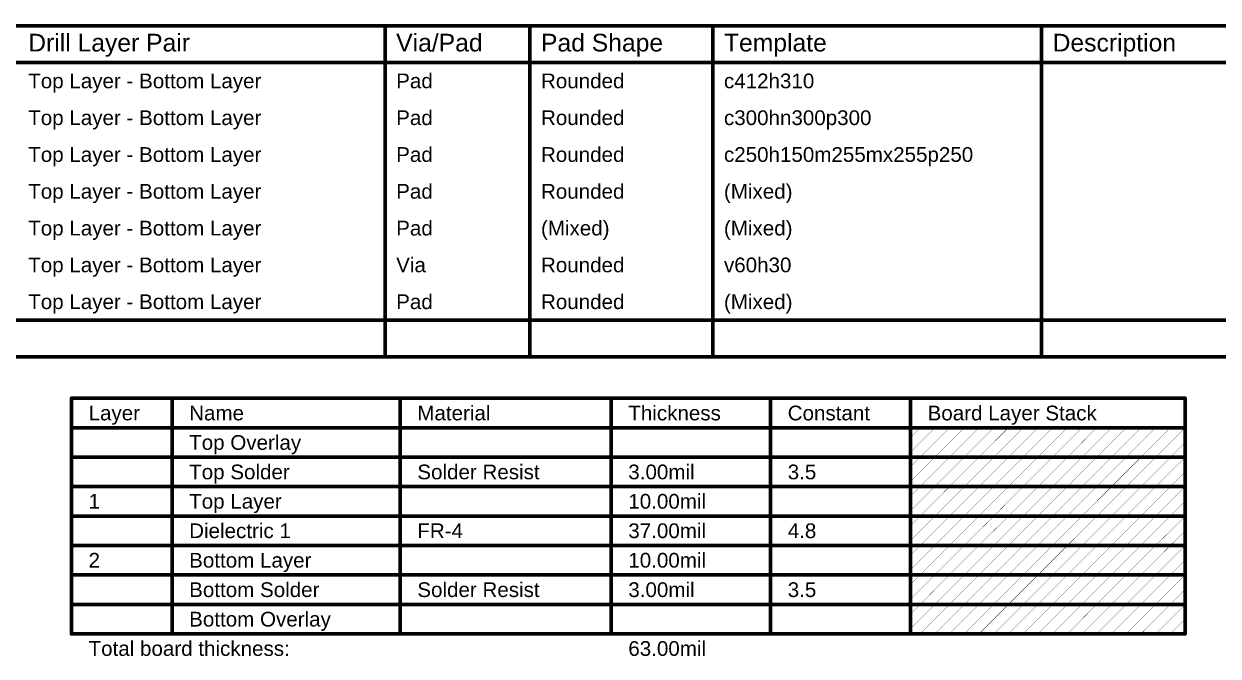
# Model space of a CAD drawing. Header units: inches. Extents: x -4 to 338, y -3 to 155.
# Drawn here: x 85 to 208.6, y 89.2 to 154.7 of the extents above; entities that cross this region are included whole.
import ezdxf

# ---------------------------------------------------------------- set-up
doc = ezdxf.new("R2010")
doc.units = ezdxf.units.IN
doc.layers.add('Drill Drawing', color=1, linetype='Continuous')
doc.layers.add('Fabrication', color=76, linetype='Continuous')
doc.styles.add('Arial', font='', dxfattribs={"height": 0.2})
doc.styles.get('Arial').set_extended_font_data('Arial')

msp = doc.modelspace()

# ---------------------------------------------------------------- linework, layer by layer
at = {"layer": 'Drill Drawing', "const_width": 0.381}
for points in [[(-3.85, 154.5), (337.38, 154.5)], [(122.38, 120.21), (122.38, 154.5)], [(137.36, 120.21), (137.36, 154.5)], [(156.31, 120.21), (156.31, 154.5)], [(190.33, 120.21), (190.33, 154.5)], [(-3.85, 150.69), (337.38, 150.69)], [(-3.85, 124.02), (337.38, 124.02)], [(-3.85, 120.21), (337.38, 120.21)]]:
    msp.add_lwpolyline(points, dxfattribs=at)
at = {"layer": 'Drill Drawing', "const_width": 0.191}
for points in [[(122.29, 154.5, 1), (122.48, 154.5, 1)], [(137.27, 154.5, 1), (137.46, 154.5, 1)], [(156.21, 154.5, 1), (156.4, 154.5, 1)], [(190.24, 154.5, 1), (190.43, 154.5, 1)], [(122.29, 120.21, 1), (122.48, 120.21, 1)], [(137.27, 120.21, 1), (137.46, 120.21, 1)], [(156.21, 120.21, 1), (156.4, 120.21, 1)], [(190.24, 120.21, 1), (190.43, 120.21, 1)]]:
    msp.add_lwpolyline(points, format="xyb", close=True, dxfattribs=at)
at = {"layer": 'Fabrication'}
for points, const_width in [([(89.9, 115.93), (205.19, 115.93)], 0.381), ([(89.9, 91.54), (89.9, 115.93)], 0.381), ([(100.32, 91.54), (100.32, 115.93)], 0.381), ([(123.93, 91.54), (123.93, 115.93)], 0.381), ([(145.77, 91.54), (145.77, 115.93)], 0.381), ([(162.27, 91.54), (162.27, 115.93)], 0.381), ([(176.75, 91.54), (176.75, 115.93)], 0.381), ([(205.19, 91.54), (205.19, 115.93)], 0.381), ([(89.9, 112.88), (205.19, 112.88)], 0.381), ([(176.75, 110.35), (179.28, 112.88)], 0.0254), ([(176.75, 111.87), (177.76, 112.88)], 0.0254), ([(177.76, 109.83), (180.8, 112.88)], 0.0254), ([(179.28, 109.83), (182.33, 112.88)], 0.0254), ([(180.8, 109.83), (183.85, 112.88)], 0.0254), ([(182.33, 109.83), (185.38, 112.88)], 0.0254), ([(183.85, 109.83), (186.9, 112.88)], 0.0254), ([(185.38, 109.83), (188.42, 112.88)], 0.0254), ([(186.9, 109.83), (189.95, 112.88)], 0.0254), ([(188.42, 109.83), (191.47, 112.88)], 0.0254), ([(189.95, 109.83), (193, 112.88)], 0.0254), ([(191.47, 109.83), (194.52, 112.88)], 0.0254), ([(193, 109.83), (196.04, 112.88)], 0.0254), ([(194.52, 109.83), (197.57, 112.88)], 0.0254), ([(196.04, 109.83), (199.09, 112.88)], 0.0254), ([(197.57, 109.83), (200.62, 112.88)], 0.0254), ([(199.09, 109.83), (202.14, 112.88)], 0.0254), ([(200.62, 109.83), (203.66, 112.88)], 0.0254), ([(202.14, 109.83), (205.19, 112.88)], 0.0254), ([(203.66, 109.83), (205.19, 111.35)], 0.0254), ([(89.9, 109.83), (100.32, 109.83)], 0.381), ([(100.32, 109.83), (123.93, 109.83)], 0.381), ([(123.93, 109.83), (145.77, 109.83)], 0.381), ([(145.77, 109.83), (162.27, 109.83)], 0.381), ([(162.27, 109.83), (176.75, 109.83)], 0.381), ([(176.75, 109.83), (205.19, 109.83)], 0.381), ([(176.75, 107.3), (179.28, 109.83)], 0.0254), ([(176.75, 108.82), (177.76, 109.83)], 0.0254), ([(177.76, 106.78), (180.8, 109.83)], 0.0254), ([(179.28, 106.78), (182.33, 109.83)], 0.0254), ([(180.8, 106.78), (183.85, 109.83)], 0.0254), ([(182.33, 106.78), (185.38, 109.83)], 0.0254), ([(183.85, 106.78), (186.9, 109.83)], 0.0254), ([(185.38, 106.78), (188.42, 109.83)], 0.0254), ([(186.9, 106.78), (189.95, 109.83)], 0.0254), ([(188.42, 106.78), (191.47, 109.83)], 0.0254), ([(189.95, 106.78), (193, 109.83)], 0.0254), ([(191.47, 106.78), (194.52, 109.83)], 0.0254), ([(193, 106.78), (196.04, 109.83)], 0.0254), ([(194.52, 106.78), (197.57, 109.83)], 0.0254), ([(196.04, 106.78), (199.09, 109.83)], 0.0254), ([(197.57, 106.78), (200.62, 109.83)], 0.0254), ([(199.09, 106.78), (202.14, 109.83)], 0.0254), ([(200.62, 106.78), (203.66, 109.83)], 0.0254), ([(202.14, 106.78), (205.19, 109.83)], 0.0254), ([(203.66, 106.78), (205.19, 108.31)], 0.0254), ([(89.9, 106.78), (100.32, 106.78)], 0.381), ([(100.32, 106.78), (123.93, 106.78)], 0.381), ([(123.93, 106.78), (145.77, 106.78)], 0.381), ([(145.77, 106.78), (162.27, 106.78)], 0.381), ([(162.27, 106.78), (176.75, 106.78)], 0.381), ([(176.75, 106.78), (205.19, 106.78)], 0.381), ([(176.75, 104.25), (179.28, 106.78)], 0.0254), ([(176.75, 105.77), (177.76, 106.78)], 0.0254), ([(177.76, 103.73), (180.8, 106.78)], 0.0254), ([(179.28, 103.73), (182.33, 106.78)], 0.0254), ([(180.8, 103.73), (183.85, 106.78)], 0.0254), ([(182.33, 103.73), (185.38, 106.78)], 0.0254), ([(183.85, 103.73), (186.9, 106.78)], 0.0254), ([(185.38, 103.73), (188.42, 106.78)], 0.0254), ([(186.9, 103.73), (189.95, 106.78)], 0.0254), ([(188.42, 103.73), (191.47, 106.78)], 0.0254), ([(189.95, 103.73), (193, 106.78)], 0.0254), ([(191.47, 103.73), (194.52, 106.78)], 0.0254), ([(193, 103.73), (196.04, 106.78)], 0.0254), ([(194.52, 103.73), (197.57, 106.78)], 0.0254), ([(196.04, 103.73), (199.09, 106.78)], 0.0254), ([(197.57, 103.73), (200.62, 106.78)], 0.0254), ([(199.09, 103.73), (202.14, 106.78)], 0.0254), ([(200.62, 103.73), (203.66, 106.78)], 0.0254), ([(202.14, 103.73), (205.19, 106.78)], 0.0254), ([(203.66, 103.73), (205.19, 105.26)], 0.0254), ([(89.9, 103.73), (100.32, 103.73)], 0.381), ([(100.32, 103.73), (123.93, 103.73)], 0.381), ([(123.93, 103.73), (145.77, 103.73)], 0.381), ([(145.77, 103.73), (162.27, 103.73)], 0.381), ([(162.27, 103.73), (176.75, 103.73)], 0.381), ([(176.75, 103.73), (205.19, 103.73)], 0.381), ([(176.75, 101.2), (179.28, 103.73)], 0.0254), ([(176.75, 102.73), (177.76, 103.73)], 0.0254), ([(177.76, 100.69), (180.8, 103.73)], 0.0254), ([(179.28, 100.69), (182.33, 103.73)], 0.0254), ([(180.8, 100.69), (183.85, 103.73)], 0.0254), ([(182.33, 100.69), (185.38, 103.73)], 0.0254), ([(183.85, 100.69), (186.9, 103.73)], 0.0254), ([(185.38, 100.69), (188.42, 103.73)], 0.0254), ([(186.9, 100.69), (189.95, 103.73)], 0.0254), ([(188.42, 100.69), (191.47, 103.73)], 0.0254), ([(189.95, 100.69), (193, 103.73)], 0.0254), ([(191.47, 100.69), (194.52, 103.73)], 0.0254), ([(193, 100.69), (196.04, 103.73)], 0.0254), ([(194.52, 100.69), (197.57, 103.73)], 0.0254), ([(196.04, 100.69), (199.09, 103.73)], 0.0254), ([(197.57, 100.69), (200.62, 103.73)], 0.0254), ([(199.09, 100.69), (202.14, 103.73)], 0.0254), ([(200.62, 100.69), (203.66, 103.73)], 0.0254), ([(202.14, 100.69), (205.19, 103.73)], 0.0254), ([(203.66, 100.69), (205.19, 102.21)], 0.0254), ([(89.9, 100.69), (100.32, 100.69)], 0.381), ([(100.32, 100.69), (123.93, 100.69)], 0.381), ([(123.93, 100.69), (145.77, 100.69)], 0.381), ([(145.77, 100.69), (162.27, 100.69)], 0.381), ([(162.27, 100.69), (176.75, 100.69)], 0.381), ([(176.75, 100.69), (205.19, 100.69)], 0.381), ([(176.75, 98.15), (179.28, 100.69)], 0.0254), ([(176.75, 99.68), (177.76, 100.69)], 0.0254), ([(177.76, 97.64), (180.8, 100.69)], 0.0254), ([(179.28, 97.64), (182.33, 100.69)], 0.0254), ([(180.8, 97.64), (183.85, 100.69)], 0.0254), ([(182.33, 97.64), (185.38, 100.69)], 0.0254), ([(183.85, 97.64), (186.9, 100.69)], 0.0254), ([(185.38, 97.64), (188.42, 100.69)], 0.0254), ([(186.9, 97.64), (189.95, 100.69)], 0.0254), ([(188.42, 97.64), (191.47, 100.69)], 0.0254), ([(189.95, 97.64), (193, 100.69)], 0.0254), ([(191.47, 97.64), (194.52, 100.69)], 0.0254), ([(193, 97.64), (196.04, 100.69)], 0.0254), ([(194.52, 97.64), (197.57, 100.69)], 0.0254), ([(196.04, 97.64), (199.09, 100.69)], 0.0254), ([(197.57, 97.64), (200.62, 100.69)], 0.0254), ([(199.09, 97.64), (202.14, 100.69)], 0.0254), ([(200.62, 97.64), (203.66, 100.69)], 0.0254), ([(202.14, 97.64), (205.19, 100.69)], 0.0254), ([(203.66, 97.64), (205.19, 99.16)], 0.0254), ([(89.9, 97.64), (100.32, 97.64)], 0.381), ([(100.32, 97.64), (123.93, 97.64)], 0.381), ([(123.93, 97.64), (145.77, 97.64)], 0.381), ([(145.77, 97.64), (162.27, 97.64)], 0.381), ([(162.27, 97.64), (176.75, 97.64)], 0.381), ([(176.75, 97.64), (205.19, 97.64)], 0.381), ([(176.75, 95.11), (179.28, 97.64)], 0.0254), ([(176.75, 96.63), (177.76, 97.64)], 0.0254), ([(177.76, 94.59), (180.8, 97.64)], 0.0254), ([(179.28, 94.59), (182.33, 97.64)], 0.0254), ([(180.8, 94.59), (183.85, 97.64)], 0.0254), ([(182.33, 94.59), (185.38, 97.64)], 0.0254), ([(183.85, 94.59), (186.9, 97.64)], 0.0254), ([(185.38, 94.59), (188.42, 97.64)], 0.0254), ([(186.9, 94.59), (189.95, 97.64)], 0.0254), ([(188.42, 94.59), (191.47, 97.64)], 0.0254), ([(189.95, 94.59), (193, 97.64)], 0.0254), ([(191.47, 94.59), (194.52, 97.64)], 0.0254), ([(193, 94.59), (196.04, 97.64)], 0.0254), ([(194.52, 94.59), (197.57, 97.64)], 0.0254), ([(196.04, 94.59), (199.09, 97.64)], 0.0254), ([(197.57, 94.59), (200.62, 97.64)], 0.0254), ([(199.09, 94.59), (202.14, 97.64)], 0.0254), ([(200.62, 94.59), (203.66, 97.64)], 0.0254), ([(202.14, 94.59), (205.19, 97.64)], 0.0254), ([(203.66, 94.59), (205.19, 96.11)], 0.0254), ([(89.9, 94.59), (100.32, 94.59)], 0.381), ([(100.32, 94.59), (123.93, 94.59)], 0.381), ([(123.93, 94.59), (145.77, 94.59)], 0.381), ([(145.77, 94.59), (162.27, 94.59)], 0.381), ([(162.27, 94.59), (176.75, 94.59)], 0.381), ([(176.75, 94.59), (205.19, 94.59)], 0.381), ([(176.75, 92.06), (179.28, 94.59)], 0.0254), ([(176.75, 93.58), (177.76, 94.59)], 0.0254), ([(177.76, 91.54), (180.8, 94.59)], 0.0254), ([(179.28, 91.54), (182.33, 94.59)], 0.0254), ([(180.8, 91.54), (183.85, 94.59)], 0.0254), ([(182.33, 91.54), (185.38, 94.59)], 0.0254), ([(183.85, 91.54), (186.9, 94.59)], 0.0254), ([(185.38, 91.54), (188.42, 94.59)], 0.0254), ([(186.9, 91.54), (189.95, 94.59)], 0.0254), ([(188.42, 91.54), (191.47, 94.59)], 0.0254), ([(189.95, 91.54), (193, 94.59)], 0.0254), ([(191.47, 91.54), (194.52, 94.59)], 0.0254), ([(193, 91.54), (196.04, 94.59)], 0.0254), ([(194.52, 91.54), (197.57, 94.59)], 0.0254), ([(196.04, 91.54), (199.09, 94.59)], 0.0254), ([(197.57, 91.54), (200.62, 94.59)], 0.0254), ([(199.09, 91.54), (202.14, 94.59)], 0.0254), ([(200.62, 91.54), (203.66, 94.59)], 0.0254), ([(202.14, 91.54), (205.19, 94.59)], 0.0254), ([(203.66, 91.54), (205.19, 93.07)], 0.0254), ([(89.9, 91.54), (100.32, 91.54)], 0.381), ([(100.32, 91.54), (123.93, 91.54)], 0.381), ([(123.93, 91.54), (145.77, 91.54)], 0.381), ([(145.77, 91.54), (162.27, 91.54)], 0.381), ([(162.27, 91.54), (176.75, 91.54)], 0.381), ([(176.75, 91.54), (205.19, 91.54)], 0.381)]:
    msp.add_lwpolyline(points, dxfattribs=dict(at, const_width=const_width))
for points, const_width in [([(89.81, 115.93, 1), (90, 115.93, 1)], 0.191), ([(89.81, 115.93, 1), (90, 115.93, 1)], 0.191), ([(100.22, 115.93, 1), (100.41, 115.93, 1)], 0.191), ([(123.84, 115.93, 1), (124.03, 115.93, 1)], 0.191), ([(145.67, 115.93, 1), (145.86, 115.93, 1)], 0.191), ([(162.18, 115.93, 1), (162.37, 115.93, 1)], 0.191), ([(176.65, 115.93, 1), (176.84, 115.93, 1)], 0.191), ([(205.09, 115.93, 1), (205.28, 115.93, 1)], 0.191), ([(205.09, 115.93, 1), (205.28, 115.93, 1)], 0.191), ([(89.81, 112.88, 1), (90, 112.88, 1)], 0.191), ([(177.75, 112.88, 1), (177.76, 112.88, 1)], 0.0127), ([(179.27, 112.88, 1), (179.29, 112.88, 1)], 0.0127), ([(180.8, 112.88, 1), (180.81, 112.88, 1)], 0.0127), ([(182.32, 112.88, 1), (182.34, 112.88, 1)], 0.0127), ([(183.85, 112.88, 1), (183.86, 112.88, 1)], 0.0127), ([(185.37, 112.88, 1), (185.38, 112.88, 1)], 0.0127), ([(186.89, 112.88, 1), (186.91, 112.88, 1)], 0.0127), ([(188.42, 112.88, 1), (188.43, 112.88, 1)], 0.0127), ([(189.94, 112.88, 1), (189.96, 112.88, 1)], 0.0127), ([(191.47, 112.88, 1), (191.48, 112.88, 1)], 0.0127), ([(192.99, 112.88, 1), (193, 112.88, 1)], 0.0127), ([(194.51, 112.88, 1), (194.53, 112.88, 1)], 0.0127), ([(196.04, 112.88, 1), (196.05, 112.88, 1)], 0.0127), ([(197.56, 112.88, 1), (197.58, 112.88, 1)], 0.0127), ([(199.09, 112.88, 1), (199.1, 112.88, 1)], 0.0127), ([(200.61, 112.88, 1), (200.62, 112.88, 1)], 0.0127), ([(202.13, 112.88, 1), (202.15, 112.88, 1)], 0.0127), ([(203.66, 112.88, 1), (203.67, 112.88, 1)], 0.0127), ([(205.09, 112.88, 1), (205.28, 112.88, 1)], 0.191), ([(205.18, 112.88, 1), (205.2, 112.88, 1)], 0.0127), ([(176.74, 111.87, 1), (176.76, 111.87, 1)], 0.0127), ([(205.18, 111.35, 1), (205.2, 111.35, 1)], 0.0127), ([(176.74, 110.35, 1), (176.76, 110.35, 1)], 0.0127), ([(89.81, 109.83, 1), (90, 109.83, 1)], 0.191), ([(100.22, 109.83, 1), (100.41, 109.83, 1)], 0.191), ([(100.22, 109.83, 1), (100.41, 109.83, 1)], 0.191), ([(123.84, 109.83, 1), (124.03, 109.83, 1)], 0.191), ([(123.84, 109.83, 1), (124.03, 109.83, 1)], 0.191), ([(145.67, 109.83, 1), (145.86, 109.83, 1)], 0.191), ([(145.67, 109.83, 1), (145.86, 109.83, 1)], 0.191), ([(162.18, 109.83, 1), (162.37, 109.83, 1)], 0.191), ([(162.18, 109.83, 1), (162.37, 109.83, 1)], 0.191), ([(176.65, 109.83, 1), (176.84, 109.83, 1)], 0.191), ([(176.65, 109.83, 1), (176.84, 109.83, 1)], 0.191), ([(176.74, 108.82, 1), (176.76, 108.82, 1)], 0.0127), ([(177.75, 109.83, 1), (177.76, 109.83, 1)], 0.0127), ([(177.75, 109.83, 1), (177.76, 109.83, 1)], 0.0127), ([(179.27, 109.83, 1), (179.29, 109.83, 1)], 0.0127), ([(179.27, 109.83, 1), (179.29, 109.83, 1)], 0.0127), ([(180.8, 109.83, 1), (180.81, 109.83, 1)], 0.0127), ([(180.8, 109.83, 1), (180.81, 109.83, 1)], 0.0127), ([(182.32, 109.83, 1), (182.34, 109.83, 1)], 0.0127), ([(182.32, 109.83, 1), (182.34, 109.83, 1)], 0.0127), ([(183.85, 109.83, 1), (183.86, 109.83, 1)], 0.0127), ([(183.85, 109.83, 1), (183.86, 109.83, 1)], 0.0127), ([(185.37, 109.83, 1), (185.38, 109.83, 1)], 0.0127), ([(185.37, 109.83, 1), (185.38, 109.83, 1)], 0.0127), ([(186.89, 109.83, 1), (186.91, 109.83, 1)], 0.0127), ([(186.89, 109.83, 1), (186.91, 109.83, 1)], 0.0127), ([(188.42, 109.83, 1), (188.43, 109.83, 1)], 0.0127), ([(188.42, 109.83, 1), (188.43, 109.83, 1)], 0.0127), ([(189.94, 109.83, 1), (189.96, 109.83, 1)], 0.0127), ([(189.94, 109.83, 1), (189.96, 109.83, 1)], 0.0127), ([(191.47, 109.83, 1), (191.48, 109.83, 1)], 0.0127), ([(191.47, 109.83, 1), (191.48, 109.83, 1)], 0.0127), ([(192.99, 109.83, 1), (193, 109.83, 1)], 0.0127), ([(192.99, 109.83, 1), (193, 109.83, 1)], 0.0127), ([(194.51, 109.83, 1), (194.53, 109.83, 1)], 0.0127), ([(194.51, 109.83, 1), (194.53, 109.83, 1)], 0.0127), ([(196.04, 109.83, 1), (196.05, 109.83, 1)], 0.0127), ([(196.04, 109.83, 1), (196.05, 109.83, 1)], 0.0127), ([(197.56, 109.83, 1), (197.58, 109.83, 1)], 0.0127), ([(197.56, 109.83, 1), (197.58, 109.83, 1)], 0.0127), ([(199.09, 109.83, 1), (199.1, 109.83, 1)], 0.0127), ([(199.09, 109.83, 1), (199.1, 109.83, 1)], 0.0127), ([(200.61, 109.83, 1), (200.62, 109.83, 1)], 0.0127), ([(200.61, 109.83, 1), (200.62, 109.83, 1)], 0.0127), ([(202.13, 109.83, 1), (202.15, 109.83, 1)], 0.0127), ([(202.13, 109.83, 1), (202.15, 109.83, 1)], 0.0127), ([(203.66, 109.83, 1), (203.67, 109.83, 1)], 0.0127), ([(203.66, 109.83, 1), (203.67, 109.83, 1)], 0.0127), ([(205.09, 109.83, 1), (205.28, 109.83, 1)], 0.191), ([(205.18, 109.83, 1), (205.2, 109.83, 1)], 0.0127), ([(205.18, 108.31, 1), (205.2, 108.31, 1)], 0.0127), ([(89.81, 106.78, 1), (90, 106.78, 1)], 0.191), ([(100.22, 106.78, 1), (100.41, 106.78, 1)], 0.191), ([(100.22, 106.78, 1), (100.41, 106.78, 1)], 0.191), ([(123.84, 106.78, 1), (124.03, 106.78, 1)], 0.191), ([(123.84, 106.78, 1), (124.03, 106.78, 1)], 0.191), ([(145.67, 106.78, 1), (145.86, 106.78, 1)], 0.191), ([(145.67, 106.78, 1), (145.86, 106.78, 1)], 0.191), ([(162.18, 106.78, 1), (162.37, 106.78, 1)], 0.191), ([(162.18, 106.78, 1), (162.37, 106.78, 1)], 0.191), ([(176.65, 106.78, 1), (176.84, 106.78, 1)], 0.191), ([(176.65, 106.78, 1), (176.84, 106.78, 1)], 0.191), ([(176.74, 107.3, 1), (176.76, 107.3, 1)], 0.0127), ([(177.75, 106.78, 1), (177.76, 106.78, 1)], 0.0127), ([(177.75, 106.78, 1), (177.76, 106.78, 1)], 0.0127), ([(179.27, 106.78, 1), (179.29, 106.78, 1)], 0.0127), ([(179.27, 106.78, 1), (179.29, 106.78, 1)], 0.0127), ([(180.8, 106.78, 1), (180.81, 106.78, 1)], 0.0127), ([(180.8, 106.78, 1), (180.81, 106.78, 1)], 0.0127), ([(182.32, 106.78, 1), (182.34, 106.78, 1)], 0.0127), ([(182.32, 106.78, 1), (182.34, 106.78, 1)], 0.0127), ([(183.85, 106.78, 1), (183.86, 106.78, 1)], 0.0127), ([(183.85, 106.78, 1), (183.86, 106.78, 1)], 0.0127), ([(185.37, 106.78, 1), (185.38, 106.78, 1)], 0.0127), ([(185.37, 106.78, 1), (185.38, 106.78, 1)], 0.0127), ([(186.89, 106.78, 1), (186.91, 106.78, 1)], 0.0127), ([(186.89, 106.78, 1), (186.91, 106.78, 1)], 0.0127), ([(188.42, 106.78, 1), (188.43, 106.78, 1)], 0.0127), ([(188.42, 106.78, 1), (188.43, 106.78, 1)], 0.0127), ([(189.94, 106.78, 1), (189.96, 106.78, 1)], 0.0127), ([(189.94, 106.78, 1), (189.96, 106.78, 1)], 0.0127), ([(191.47, 106.78, 1), (191.48, 106.78, 1)], 0.0127), ([(191.47, 106.78, 1), (191.48, 106.78, 1)], 0.0127), ([(192.99, 106.78, 1), (193, 106.78, 1)], 0.0127), ([(192.99, 106.78, 1), (193, 106.78, 1)], 0.0127), ([(194.51, 106.78, 1), (194.53, 106.78, 1)], 0.0127), ([(194.51, 106.78, 1), (194.53, 106.78, 1)], 0.0127), ([(196.04, 106.78, 1), (196.05, 106.78, 1)], 0.0127), ([(196.04, 106.78, 1), (196.05, 106.78, 1)], 0.0127), ([(197.56, 106.78, 1), (197.58, 106.78, 1)], 0.0127), ([(197.56, 106.78, 1), (197.58, 106.78, 1)], 0.0127), ([(199.09, 106.78, 1), (199.1, 106.78, 1)], 0.0127), ([(199.09, 106.78, 1), (199.1, 106.78, 1)], 0.0127), ([(200.61, 106.78, 1), (200.62, 106.78, 1)], 0.0127), ([(200.61, 106.78, 1), (200.62, 106.78, 1)], 0.0127), ([(202.13, 106.78, 1), (202.15, 106.78, 1)], 0.0127), ([(202.13, 106.78, 1), (202.15, 106.78, 1)], 0.0127), ([(203.66, 106.78, 1), (203.67, 106.78, 1)], 0.0127), ([(203.66, 106.78, 1), (203.67, 106.78, 1)], 0.0127), ([(205.09, 106.78, 1), (205.28, 106.78, 1)], 0.191), ([(205.18, 106.78, 1), (205.2, 106.78, 1)], 0.0127), ([(176.74, 105.77, 1), (176.76, 105.77, 1)], 0.0127), ([(205.18, 105.26, 1), (205.2, 105.26, 1)], 0.0127), ([(89.81, 103.73, 1), (90, 103.73, 1)], 0.191), ([(100.22, 103.73, 1), (100.41, 103.73, 1)], 0.191), ([(100.22, 103.73, 1), (100.41, 103.73, 1)], 0.191), ([(123.84, 103.73, 1), (124.03, 103.73, 1)], 0.191), ([(123.84, 103.73, 1), (124.03, 103.73, 1)], 0.191), ([(145.67, 103.73, 1), (145.86, 103.73, 1)], 0.191), ([(145.67, 103.73, 1), (145.86, 103.73, 1)], 0.191), ([(162.18, 103.73, 1), (162.37, 103.73, 1)], 0.191), ([(162.18, 103.73, 1), (162.37, 103.73, 1)], 0.191), ([(176.65, 103.73, 1), (176.84, 103.73, 1)], 0.191), ([(176.65, 103.73, 1), (176.84, 103.73, 1)], 0.191), ([(176.74, 104.25, 1), (176.76, 104.25, 1)], 0.0127), ([(205.09, 103.73, 1), (205.28, 103.73, 1)], 0.191), ([(176.74, 102.73, 1), (176.76, 102.73, 1)], 0.0127), ([(177.75, 103.73, 1), (177.76, 103.73, 1)], 0.0127), ([(177.75, 103.73, 1), (177.76, 103.73, 1)], 0.0127), ([(179.27, 103.73, 1), (179.29, 103.73, 1)], 0.0127), ([(179.27, 103.73, 1), (179.29, 103.73, 1)], 0.0127), ([(180.8, 103.73, 1), (180.81, 103.73, 1)], 0.0127), ([(180.8, 103.73, 1), (180.81, 103.73, 1)], 0.0127), ([(182.32, 103.73, 1), (182.34, 103.73, 1)], 0.0127), ([(182.32, 103.73, 1), (182.34, 103.73, 1)], 0.0127), ([(183.85, 103.73, 1), (183.86, 103.73, 1)], 0.0127), ([(183.85, 103.73, 1), (183.86, 103.73, 1)], 0.0127), ([(185.37, 103.73, 1), (185.38, 103.73, 1)], 0.0127), ([(185.37, 103.73, 1), (185.38, 103.73, 1)], 0.0127), ([(186.89, 103.73, 1), (186.91, 103.73, 1)], 0.0127), ([(186.89, 103.73, 1), (186.91, 103.73, 1)], 0.0127), ([(188.42, 103.73, 1), (188.43, 103.73, 1)], 0.0127), ([(188.42, 103.73, 1), (188.43, 103.73, 1)], 0.0127), ([(189.94, 103.73, 1), (189.96, 103.73, 1)], 0.0127), ([(189.94, 103.73, 1), (189.96, 103.73, 1)], 0.0127), ([(191.47, 103.73, 1), (191.48, 103.73, 1)], 0.0127), ([(191.47, 103.73, 1), (191.48, 103.73, 1)], 0.0127), ([(192.99, 103.73, 1), (193, 103.73, 1)], 0.0127), ([(192.99, 103.73, 1), (193, 103.73, 1)], 0.0127), ([(194.51, 103.73, 1), (194.53, 103.73, 1)], 0.0127), ([(194.51, 103.73, 1), (194.53, 103.73, 1)], 0.0127), ([(196.04, 103.73, 1), (196.05, 103.73, 1)], 0.0127), ([(196.04, 103.73, 1), (196.05, 103.73, 1)], 0.0127), ([(197.56, 103.73, 1), (197.58, 103.73, 1)], 0.0127), ([(197.56, 103.73, 1), (197.58, 103.73, 1)], 0.0127), ([(199.09, 103.73, 1), (199.1, 103.73, 1)], 0.0127), ([(199.09, 103.73, 1), (199.1, 103.73, 1)], 0.0127), ([(200.61, 103.73, 1), (200.62, 103.73, 1)], 0.0127), ([(200.61, 103.73, 1), (200.62, 103.73, 1)], 0.0127), ([(202.13, 103.73, 1), (202.15, 103.73, 1)], 0.0127), ([(202.13, 103.73, 1), (202.15, 103.73, 1)], 0.0127), ([(203.66, 103.73, 1), (203.67, 103.73, 1)], 0.0127), ([(203.66, 103.73, 1), (203.67, 103.73, 1)], 0.0127), ([(205.18, 103.73, 1), (205.2, 103.73, 1)], 0.0127), ([(205.18, 102.21, 1), (205.2, 102.21, 1)], 0.0127), ([(89.81, 100.69, 1), (90, 100.69, 1)], 0.191), ([(100.22, 100.69, 1), (100.41, 100.69, 1)], 0.191), ([(100.22, 100.69, 1), (100.41, 100.69, 1)], 0.191), ([(123.84, 100.69, 1), (124.03, 100.69, 1)], 0.191), ([(123.84, 100.69, 1), (124.03, 100.69, 1)], 0.191), ([(145.67, 100.69, 1), (145.86, 100.69, 1)], 0.191), ([(145.67, 100.69, 1), (145.86, 100.69, 1)], 0.191), ([(162.18, 100.69, 1), (162.37, 100.69, 1)], 0.191), ([(162.18, 100.69, 1), (162.37, 100.69, 1)], 0.191), ([(176.65, 100.69, 1), (176.84, 100.69, 1)], 0.191), ([(176.65, 100.69, 1), (176.84, 100.69, 1)], 0.191), ([(176.74, 101.2, 1), (176.76, 101.2, 1)], 0.0127), ([(177.75, 100.69, 1), (177.76, 100.69, 1)], 0.0127), ([(177.75, 100.69, 1), (177.76, 100.69, 1)], 0.0127), ([(179.27, 100.69, 1), (179.29, 100.69, 1)], 0.0127), ([(179.27, 100.69, 1), (179.29, 100.69, 1)], 0.0127), ([(180.8, 100.69, 1), (180.81, 100.69, 1)], 0.0127), ([(180.8, 100.69, 1), (180.81, 100.69, 1)], 0.0127), ([(182.32, 100.69, 1), (182.34, 100.69, 1)], 0.0127), ([(182.32, 100.69, 1), (182.34, 100.69, 1)], 0.0127), ([(183.85, 100.69, 1), (183.86, 100.69, 1)], 0.0127), ([(183.85, 100.69, 1), (183.86, 100.69, 1)], 0.0127), ([(185.37, 100.69, 1), (185.38, 100.69, 1)], 0.0127), ([(185.37, 100.69, 1), (185.38, 100.69, 1)], 0.0127), ([(186.89, 100.69, 1), (186.91, 100.69, 1)], 0.0127), ([(186.89, 100.69, 1), (186.91, 100.69, 1)], 0.0127), ([(188.42, 100.69, 1), (188.43, 100.69, 1)], 0.0127), ([(188.42, 100.69, 1), (188.43, 100.69, 1)], 0.0127), ([(189.94, 100.69, 1), (189.96, 100.69, 1)], 0.0127), ([(189.94, 100.69, 1), (189.96, 100.69, 1)], 0.0127), ([(191.47, 100.69, 1), (191.48, 100.69, 1)], 0.0127), ([(191.47, 100.69, 1), (191.48, 100.69, 1)], 0.0127), ([(192.99, 100.69, 1), (193, 100.69, 1)], 0.0127), ([(192.99, 100.69, 1), (193, 100.69, 1)], 0.0127), ([(194.51, 100.69, 1), (194.53, 100.69, 1)], 0.0127), ([(194.51, 100.69, 1), (194.53, 100.69, 1)], 0.0127), ([(196.04, 100.69, 1), (196.05, 100.69, 1)], 0.0127), ([(196.04, 100.69, 1), (196.05, 100.69, 1)], 0.0127), ([(197.56, 100.69, 1), (197.58, 100.69, 1)], 0.0127), ([(197.56, 100.69, 1), (197.58, 100.69, 1)], 0.0127), ([(199.09, 100.69, 1), (199.1, 100.69, 1)], 0.0127), ([(199.09, 100.69, 1), (199.1, 100.69, 1)], 0.0127), ([(200.61, 100.69, 1), (200.62, 100.69, 1)], 0.0127), ([(200.61, 100.69, 1), (200.62, 100.69, 1)], 0.0127), ([(202.13, 100.69, 1), (202.15, 100.69, 1)], 0.0127), ([(202.13, 100.69, 1), (202.15, 100.69, 1)], 0.0127), ([(203.66, 100.69, 1), (203.67, 100.69, 1)], 0.0127), ([(203.66, 100.69, 1), (203.67, 100.69, 1)], 0.0127), ([(205.09, 100.69, 1), (205.28, 100.69, 1)], 0.191), ([(205.18, 100.69, 1), (205.2, 100.69, 1)], 0.0127), ([(176.74, 99.68, 1), (176.76, 99.68, 1)], 0.0127), ([(205.18, 99.16, 1), (205.2, 99.16, 1)], 0.0127), ([(89.81, 97.64, 1), (90, 97.64, 1)], 0.191), ([(100.22, 97.64, 1), (100.41, 97.64, 1)], 0.191), ([(100.22, 97.64, 1), (100.41, 97.64, 1)], 0.191), ([(123.84, 97.64, 1), (124.03, 97.64, 1)], 0.191), ([(123.84, 97.64, 1), (124.03, 97.64, 1)], 0.191), ([(145.67, 97.64, 1), (145.86, 97.64, 1)], 0.191), ([(145.67, 97.64, 1), (145.86, 97.64, 1)], 0.191), ([(162.18, 97.64, 1), (162.37, 97.64, 1)], 0.191), ([(162.18, 97.64, 1), (162.37, 97.64, 1)], 0.191), ([(176.65, 97.64, 1), (176.84, 97.64, 1)], 0.191), ([(176.65, 97.64, 1), (176.84, 97.64, 1)], 0.191), ([(176.74, 98.15, 1), (176.76, 98.15, 1)], 0.0127), ([(205.09, 97.64, 1), (205.28, 97.64, 1)], 0.191), ([(176.74, 96.63, 1), (176.76, 96.63, 1)], 0.0127), ([(177.75, 97.64, 1), (177.76, 97.64, 1)], 0.0127), ([(177.75, 97.64, 1), (177.76, 97.64, 1)], 0.0127), ([(179.27, 97.64, 1), (179.29, 97.64, 1)], 0.0127), ([(179.27, 97.64, 1), (179.29, 97.64, 1)], 0.0127), ([(180.8, 97.64, 1), (180.81, 97.64, 1)], 0.0127), ([(180.8, 97.64, 1), (180.81, 97.64, 1)], 0.0127), ([(182.32, 97.64, 1), (182.34, 97.64, 1)], 0.0127), ([(182.32, 97.64, 1), (182.34, 97.64, 1)], 0.0127), ([(183.85, 97.64, 1), (183.86, 97.64, 1)], 0.0127), ([(183.85, 97.64, 1), (183.86, 97.64, 1)], 0.0127), ([(185.37, 97.64, 1), (185.38, 97.64, 1)], 0.0127), ([(185.37, 97.64, 1), (185.38, 97.64, 1)], 0.0127), ([(186.89, 97.64, 1), (186.91, 97.64, 1)], 0.0127), ([(186.89, 97.64, 1), (186.91, 97.64, 1)], 0.0127), ([(188.42, 97.64, 1), (188.43, 97.64, 1)], 0.0127), ([(188.42, 97.64, 1), (188.43, 97.64, 1)], 0.0127), ([(189.94, 97.64, 1), (189.96, 97.64, 1)], 0.0127), ([(189.94, 97.64, 1), (189.96, 97.64, 1)], 0.0127), ([(191.47, 97.64, 1), (191.48, 97.64, 1)], 0.0127), ([(191.47, 97.64, 1), (191.48, 97.64, 1)], 0.0127), ([(192.99, 97.64, 1), (193, 97.64, 1)], 0.0127), ([(192.99, 97.64, 1), (193, 97.64, 1)], 0.0127), ([(194.51, 97.64, 1), (194.53, 97.64, 1)], 0.0127), ([(194.51, 97.64, 1), (194.53, 97.64, 1)], 0.0127), ([(196.04, 97.64, 1), (196.05, 97.64, 1)], 0.0127), ([(196.04, 97.64, 1), (196.05, 97.64, 1)], 0.0127), ([(197.56, 97.64, 1), (197.58, 97.64, 1)], 0.0127), ([(197.56, 97.64, 1), (197.58, 97.64, 1)], 0.0127), ([(199.09, 97.64, 1), (199.1, 97.64, 1)], 0.0127), ([(199.09, 97.64, 1), (199.1, 97.64, 1)], 0.0127), ([(200.61, 97.64, 1), (200.62, 97.64, 1)], 0.0127), ([(200.61, 97.64, 1), (200.62, 97.64, 1)], 0.0127), ([(202.13, 97.64, 1), (202.15, 97.64, 1)], 0.0127), ([(202.13, 97.64, 1), (202.15, 97.64, 1)], 0.0127), ([(203.66, 97.64, 1), (203.67, 97.64, 1)], 0.0127), ([(203.66, 97.64, 1), (203.67, 97.64, 1)], 0.0127), ([(205.18, 97.64, 1), (205.2, 97.64, 1)], 0.0127), ([(205.18, 96.11, 1), (205.2, 96.11, 1)], 0.0127), ([(89.81, 94.59, 1), (90, 94.59, 1)], 0.191), ([(100.22, 94.59, 1), (100.41, 94.59, 1)], 0.191), ([(100.22, 94.59, 1), (100.41, 94.59, 1)], 0.191), ([(123.84, 94.59, 1), (124.03, 94.59, 1)], 0.191), ([(123.84, 94.59, 1), (124.03, 94.59, 1)], 0.191), ([(145.67, 94.59, 1), (145.86, 94.59, 1)], 0.191), ([(145.67, 94.59, 1), (145.86, 94.59, 1)], 0.191), ([(162.18, 94.59, 1), (162.37, 94.59, 1)], 0.191), ([(162.18, 94.59, 1), (162.37, 94.59, 1)], 0.191), ([(176.65, 94.59, 1), (176.84, 94.59, 1)], 0.191), ([(176.65, 94.59, 1), (176.84, 94.59, 1)], 0.191), ([(176.74, 95.11, 1), (176.76, 95.11, 1)], 0.0127), ([(177.75, 94.59, 1), (177.76, 94.59, 1)], 0.0127), ([(177.75, 94.59, 1), (177.76, 94.59, 1)], 0.0127), ([(179.27, 94.59, 1), (179.29, 94.59, 1)], 0.0127), ([(179.27, 94.59, 1), (179.29, 94.59, 1)], 0.0127), ([(180.8, 94.59, 1), (180.81, 94.59, 1)], 0.0127), ([(180.8, 94.59, 1), (180.81, 94.59, 1)], 0.0127), ([(182.32, 94.59, 1), (182.34, 94.59, 1)], 0.0127), ([(182.32, 94.59, 1), (182.34, 94.59, 1)], 0.0127), ([(183.85, 94.59, 1), (183.86, 94.59, 1)], 0.0127), ([(183.85, 94.59, 1), (183.86, 94.59, 1)], 0.0127), ([(185.37, 94.59, 1), (185.38, 94.59, 1)], 0.0127), ([(185.37, 94.59, 1), (185.38, 94.59, 1)], 0.0127), ([(186.89, 94.59, 1), (186.91, 94.59, 1)], 0.0127), ([(186.89, 94.59, 1), (186.91, 94.59, 1)], 0.0127), ([(188.42, 94.59, 1), (188.43, 94.59, 1)], 0.0127), ([(188.42, 94.59, 1), (188.43, 94.59, 1)], 0.0127), ([(189.94, 94.59, 1), (189.96, 94.59, 1)], 0.0127), ([(189.94, 94.59, 1), (189.96, 94.59, 1)], 0.0127), ([(191.47, 94.59, 1), (191.48, 94.59, 1)], 0.0127), ([(191.47, 94.59, 1), (191.48, 94.59, 1)], 0.0127), ([(192.99, 94.59, 1), (193, 94.59, 1)], 0.0127), ([(192.99, 94.59, 1), (193, 94.59, 1)], 0.0127), ([(194.51, 94.59, 1), (194.53, 94.59, 1)], 0.0127), ([(194.51, 94.59, 1), (194.53, 94.59, 1)], 0.0127), ([(196.04, 94.59, 1), (196.05, 94.59, 1)], 0.0127), ([(196.04, 94.59, 1), (196.05, 94.59, 1)], 0.0127), ([(197.56, 94.59, 1), (197.58, 94.59, 1)], 0.0127), ([(197.56, 94.59, 1), (197.58, 94.59, 1)], 0.0127), ([(199.09, 94.59, 1), (199.1, 94.59, 1)], 0.0127), ([(199.09, 94.59, 1), (199.1, 94.59, 1)], 0.0127), ([(200.61, 94.59, 1), (200.62, 94.59, 1)], 0.0127), ([(200.61, 94.59, 1), (200.62, 94.59, 1)], 0.0127), ([(202.13, 94.59, 1), (202.15, 94.59, 1)], 0.0127), ([(202.13, 94.59, 1), (202.15, 94.59, 1)], 0.0127), ([(203.66, 94.59, 1), (203.67, 94.59, 1)], 0.0127), ([(203.66, 94.59, 1), (203.67, 94.59, 1)], 0.0127), ([(205.09, 94.59, 1), (205.28, 94.59, 1)], 0.191), ([(205.18, 94.59, 1), (205.2, 94.59, 1)], 0.0127), ([(176.74, 93.58, 1), (176.76, 93.58, 1)], 0.0127), ([(205.18, 93.07, 1), (205.2, 93.07, 1)], 0.0127), ([(89.81, 91.54, 1), (90, 91.54, 1)], 0.191), ([(89.81, 91.54, 1), (90, 91.54, 1)], 0.191), ([(100.22, 91.54, 1), (100.41, 91.54, 1)], 0.191), ([(100.22, 91.54, 1), (100.41, 91.54, 1)], 0.191), ([(100.22, 91.54, 1), (100.41, 91.54, 1)], 0.191), ([(123.84, 91.54, 1), (124.03, 91.54, 1)], 0.191), ([(123.84, 91.54, 1), (124.03, 91.54, 1)], 0.191), ([(123.84, 91.54, 1), (124.03, 91.54, 1)], 0.191), ([(145.67, 91.54, 1), (145.86, 91.54, 1)], 0.191), ([(145.67, 91.54, 1), (145.86, 91.54, 1)], 0.191), ([(145.67, 91.54, 1), (145.86, 91.54, 1)], 0.191), ([(162.18, 91.54, 1), (162.37, 91.54, 1)], 0.191), ([(162.18, 91.54, 1), (162.37, 91.54, 1)], 0.191), ([(162.18, 91.54, 1), (162.37, 91.54, 1)], 0.191), ([(176.65, 91.54, 1), (176.84, 91.54, 1)], 0.191), ([(176.65, 91.54, 1), (176.84, 91.54, 1)], 0.191), ([(176.65, 91.54, 1), (176.84, 91.54, 1)], 0.191), ([(176.74, 92.06, 1), (176.76, 92.06, 1)], 0.0127), ([(177.75, 91.54, 1), (177.76, 91.54, 1)], 0.0127), ([(179.27, 91.54, 1), (179.29, 91.54, 1)], 0.0127), ([(180.8, 91.54, 1), (180.81, 91.54, 1)], 0.0127), ([(182.32, 91.54, 1), (182.34, 91.54, 1)], 0.0127), ([(183.85, 91.54, 1), (183.86, 91.54, 1)], 0.0127), ([(185.37, 91.54, 1), (185.38, 91.54, 1)], 0.0127), ([(186.89, 91.54, 1), (186.91, 91.54, 1)], 0.0127), ([(188.42, 91.54, 1), (188.43, 91.54, 1)], 0.0127), ([(189.94, 91.54, 1), (189.96, 91.54, 1)], 0.0127), ([(191.47, 91.54, 1), (191.48, 91.54, 1)], 0.0127), ([(192.99, 91.54, 1), (193, 91.54, 1)], 0.0127), ([(194.51, 91.54, 1), (194.53, 91.54, 1)], 0.0127), ([(196.04, 91.54, 1), (196.05, 91.54, 1)], 0.0127), ([(197.56, 91.54, 1), (197.58, 91.54, 1)], 0.0127), ([(199.09, 91.54, 1), (199.1, 91.54, 1)], 0.0127), ([(200.61, 91.54, 1), (200.62, 91.54, 1)], 0.0127), ([(202.13, 91.54, 1), (202.15, 91.54, 1)], 0.0127), ([(203.66, 91.54, 1), (203.67, 91.54, 1)], 0.0127), ([(205.09, 91.54, 1), (205.28, 91.54, 1)], 0.191), ([(205.09, 91.54, 1), (205.28, 91.54, 1)], 0.191)]:
    msp.add_lwpolyline(points, format="xyb", close=True, dxfattribs=dict(at, const_width=const_width))

# ---------------------------------------------------------------- texts
at = {"layer": 'Drill Drawing', "style": 'Arial'}
for s, height, p in [('Drill Layer Pair', 1.8288, (85.43, 151.83)), ('Via/Pad', 1.829, (123.52, 151.83)), ('Pad Shape', 1.829, (138.51, 151.83)), ('Template', 1.829, (157.45, 151.83)), ('Description', 1.8288, (191.47, 151.83)), ('Pad', 1.524, (123.52, 148.02)), ('Rounded', 1.524, (138.51, 148.02)), ('c412h310', 1.524, (157.45, 148.02)), ('Top Layer - Bottom Layer', 1.524, (85.43, 148.02)), ('Top Layer - Bottom Layer', 1.524, (85.43, 144.21)), ('Pad', 1.524, (123.52, 144.21)), ('Rounded', 1.524, (138.51, 144.21)), ('c300hn300p300', 1.524, (157.45, 144.21)), ('Top Layer - Bottom Layer', 1.524, (85.43, 140.4)), ('Pad', 1.524, (123.52, 140.4)), ('Rounded', 1.524, (138.51, 140.4)), ('c250h150m255mx255p250', 1.524, (157.45, 140.4)), ('Top Layer - Bottom Layer', 1.524, (85.43, 136.59)), ('Pad', 1.524, (123.52, 136.59)), ('Rounded', 1.524, (138.51, 136.59)), ('(Mixed)', 1.524, (157.45, 136.59)), ('Top Layer - Bottom Layer', 1.524, (85.43, 132.78)), ('Pad', 1.524, (123.52, 132.78)), ('(Mixed)', 1.524, (138.51, 132.78)), ('(Mixed)', 1.524, (157.45, 132.78)), ('Top Layer - Bottom Layer', 1.524, (85.43, 128.97)), ('Via', 1.524, (123.52, 128.97)), ('Rounded', 1.524, (138.51, 128.97)), ('v60h30', 1.524, (157.45, 128.97)), ('Top Layer - Bottom Layer', 1.524, (85.43, 125.16)), ('Pad', 1.524, (123.52, 125.16)), ('Rounded', 1.524, (138.51, 125.16)), ('(Mixed)', 1.524, (157.45, 125.16))]:
    msp.add_text(s, height=height, dxfattribs=at).set_placement(p)
at = {"layer": 'Fabrication', "style": 'Arial'}
for s, height, p in [('Layer', 1.524, (91.68, 113.64)), ('Name', 1.524, (102.09, 113.64)), ('Material', 1.524, (125.71, 113.64)), ('Thickness', 1.524, (147.55, 113.64)), ('Constant', 1.524, (164.05, 113.64)), ('Board Layer Stack', 1.524, (178.53, 113.64)), ('Top Overlay', 1.524, (102.09, 110.59)), ('Top Solder', 1.524, (102.09, 107.54)), ('Solder Resist', 1.524, (125.71, 107.54)), ('3.00mil', 1.524, (147.55, 107.54)), ('3.5', 1.524, (164.05, 107.54)), ('1', 1.52, (91.68, 104.5)), ('Top Layer', 1.524, (102.09, 104.5)), ('10.00mil', 1.524, (147.55, 104.5)), ('Dielectric 1', 1.524, (102.09, 101.45)), ('FR-4', 1.524, (125.71, 101.45)), ('37.00mil', 1.524, (147.55, 101.45)), ('4.8', 1.524, (164.05, 101.45)), ('2', 1.52, (91.68, 98.4)), ('Bottom Layer', 1.524, (102.09, 98.4)), ('10.00mil', 1.524, (147.55, 98.4)), ('Bottom Solder', 1.524, (102.09, 95.35)), ('Solder Resist', 1.524, (125.71, 95.35)), ('3.00mil', 1.524, (147.55, 95.35)), ('3.5', 1.524, (164.05, 95.35)), ('Bottom Overlay', 1.524, (102.09, 92.3)), ('Total board thickness:', 1.524, (91.68, 89.26)), ('63.00mil', 1.524, (147.55, 89.26))]:
    msp.add_text(s, height=height, dxfattribs=at).set_placement(p)

doc.saveas('drawing.dxf')
